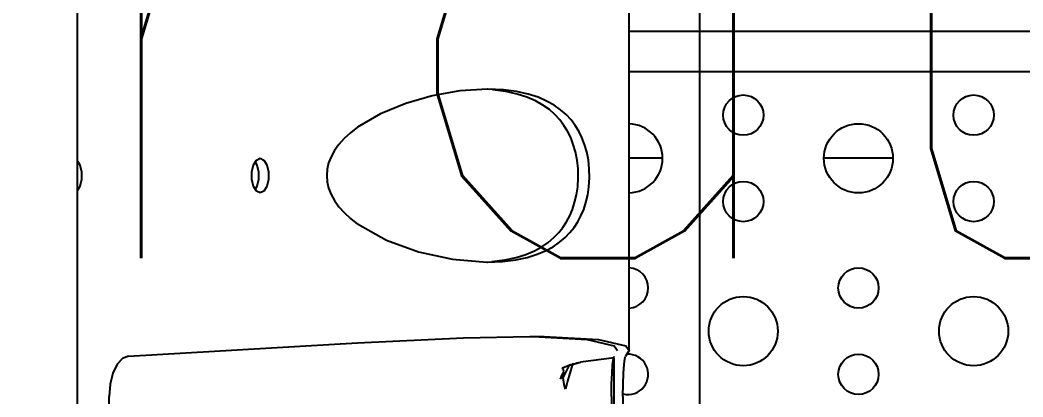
# Model space of a CAD drawing. Extents: x 1551 to 113148, y -1700 to 77018.
# Drawn here: x 13967.1 to 14141.2, y 23722.3 to 23787.8 of the extents above; entities that cross this region are included whole.
import ezdxf

# ---------------------------------------------------------------- set-up
doc = ezdxf.new("R2010")
doc.units = 0
doc.header["$LTSCALE"] = 500
doc.header["$MEASUREMENT"] = 0
doc.linetypes.add('CENTER', pattern=[3, 2.5, -0.25, 0, -0.25])
doc.layers.get('0').update_dxf_attribs({"linetype": 'CONTINUOUS'})
doc.styles.add('ROMANS', font='romans', dxfattribs={"height": 100})

# ---------------------------------------------------------------- blocks, each defined once
blk = doc.blocks.new('platform_top')
at = {"linetype": 'Continuous'}
for p, q in [((-9884.09, 2299.68), (-9884.09, 1733.68)), ((-9889.58, 2265.34), (-9889.58, 2170.02)), ((-9978.81, 2170.01), (-9978.81, 2226.94)), ((-9977.29, 2226.94), (-9977.29, 2163.32)), ((-9976.82, 2170.01), (-9976.82, 2226.94)), ((-9968.75, 2165.97), (-9968.38, 2166.73)), ((-9968.46, 2167.16), (-9968.31, 2166.37)), ((-9968.12, 2166.57), (-9968.34, 2166.13)), ((-9968.31, 2166.37), (-9968.22, 2166.37)), ((-9967.97, 2167.02), (-9968.12, 2166.57)), ((-9970.01, 2164.59), (-9969.47, 2164.59)), ((-9969.01, 2164.74), (-9969.76, 2164.48)), ((-9969.47, 2164.59), (-9968.75, 2165.97)), ((-9968.3, 2165.06), (-9969.01, 2164.74)), ((-9968.34, 2166.13), (-9968.61, 2165.71)), ((-9979.89, 2162.04), (-9979.27, 2163.02)), ((-9977.29, 2163.32), (-9971.43, 2164.05)), ((-9977.14, 2163.46), (-9977.27, 2163.02)), ((-9977.02, 2164.48), (-9977.14, 2163.46)), ((-9970.2, 2164.43), (-9971.43, 2164.05)), ((-9971.13, 2164.1), (-9971.43, 2164.05)), ((-9970.83, 2164.18), (-9971.13, 2164.1)), ((-9970.55, 2164.27), (-9970.83, 2164.18)), ((-9969.76, 2164.48), (-9970.55, 2164.27)), ((-9970.2, 2164.43), (-9969.97, 2164.43)), ((-9979.89, 2162.04), (-9979.89, 1728.68)), ((-9951.13, 2159.83), (-9962.62, 2159.61)), ((-9932.73, 2160.7), (-9951.13, 2159.83)), ((-9955.19, 2146.68), (-9955.29, 2146.68)), ((-9949.19, 2146.2), (-9955.19, 2146.68)), ((-9915.82, 2134.68), (-9915.17, 2134.38)), ((-9915.26, 2133.55), (-9914.95, 2134.04)), ((-9915.17, 2134.38), (-9914.64, 2133.55)), ((-9914.95, 2129.32), (-9915.26, 2129.81)), ((-10025.7, 2128.68), (-10013.7, 2128.68)), ((-9985.7, 2128.68), (-9979.89, 2128.68)), ((-9955.37, 2116.68), (-9955.29, 2116.68)), ((-10539.7, 2113.68), (-9979.89, 2113.68)), ((-10539.7, 2106.68), (-9979.89, 2106.68))]:
    blk.add_line(p, q, dxfattribs=at)
at = {"linetype": 'CENTER'}
blk.add_lwpolyline([(-9992.12, 1356.61), (-9992.12, 4178.53)], dxfattribs=at)
at = {"linetype": 'Continuous'}
for points in [[(-9978.81, 2170.01), (-9978.84, 2167.89), (-9978.91, 2166), (-9979.01, 2164.49), (-9979.14, 2163.46), (-9979.27, 2163.02)], [(-9976.82, 2170.01), (-9976.84, 2167.88), (-9976.91, 2166), (-9977.02, 2164.48)], [(-9892.98, 2163.03), (-9891.93, 2163.41), (-9890.97, 2164.43), (-9890.23, 2165.97), (-9889.75, 2167.9), (-9889.58, 2170.02)], [(-9970.01, 2164.59), (-9969.58, 2165.97), (-9969.18, 2167.35), (-9968.82, 2168.73)], [(-9968.82, 2168.73), (-9968.63, 2167.94), (-9968.46, 2167.16)], [(-9967.97, 2167.02), (-9968.07, 2166.81), (-9968.18, 2166.59), (-9968.31, 2166.37)], [(-9970.01, 2164.59), (-9970.08, 2164.53), (-9970.14, 2164.48), (-9970.2, 2164.43)], [(-9968.61, 2165.71), (-9968.49, 2165.48), (-9968.38, 2165.26), (-9968.3, 2165.06)], [(-9892.98, 2163.03), (-9897.94, 2162.75), (-9902.91, 2162.47), (-9907.87, 2162.16), (-9912.83, 2161.86), (-9917.79, 2161.57), (-9922.76, 2161.28), (-9927.74, 2160.99), (-9932.73, 2160.7)], [(-9974.57, 2160.11), (-9979.31, 2161.25), (-9979.89, 2162.04)], [(-9963.22, 2159.63), (-9972.6, 2160.11), (-9977.31, 2161.25), (-9977.89, 2162.04)], [(-9962.62, 2159.61), (-9965.13, 2159.63), (-9974.57, 2160.11)], [(-9955.29, 2146.68), (-9957.92, 2146.57), (-9960.2, 2146.29), (-9962.18, 2145.87), (-9963.89, 2145.34), (-9965.38, 2144.72), (-9966.67, 2144.02), (-9967.79, 2143.26), (-9968.76, 2142.44), (-9969.61, 2141.58), (-9970.34, 2140.66), (-9970.98, 2139.68), (-9971.52, 2138.65), (-9971.99, 2137.55), (-9972.38, 2136.35), (-9972.69, 2135.04), (-9972.91, 2133.61), (-9973, 2132.09), (-9972.97, 2130.53), (-9972.81, 2128.98), (-9972.52, 2127.55), (-9972.15, 2126.26), (-9971.69, 2125.08), (-9971.15, 2123.99), (-9970.52, 2122.96), (-9969.79, 2122), (-9968.95, 2121.09), (-9967.98, 2120.24), (-9966.85, 2119.45), (-9965.56, 2118.73), (-9964.06, 2118.08), (-9962.34, 2117.52), (-9960.34, 2117.09), (-9958.04, 2116.79), (-9955.37, 2116.68)], [(-9956.04, 2146.57), (-9958.3, 2146.29), (-9960.27, 2145.88), (-9961.97, 2145.35), (-9963.45, 2144.72), (-9964.73, 2144.03), (-9965.85, 2143.27), (-9966.82, 2142.45), (-9967.66, 2141.58), (-9968.39, 2140.66), (-9969.02, 2139.69), (-9969.57, 2138.66), (-9970.04, 2137.55), (-9970.42, 2136.36), (-9970.73, 2135.04), (-9970.95, 2133.6), (-9971.04, 2132.09), (-9971.01, 2130.53), (-9970.85, 2128.98), (-9970.57, 2127.55), (-9970.19, 2126.26), (-9969.74, 2125.07), (-9969.2, 2123.98), (-9968.57, 2122.96), (-9967.85, 2121.99), (-9967.01, 2121.09), (-9966.04, 2120.23), (-9964.92, 2119.44), (-9963.63, 2118.72), (-9962.14, 2118.07), (-9960.43, 2117.52), (-9958.45, 2117.09), (-9956.16, 2116.79)], [(-9932.73, 2140.08), (-9937.78, 2142.9), (-9943.33, 2144.92), (-9949.19, 2146.2)], [(-9915.82, 2128.68), (-9916.47, 2128.98), (-9916.99, 2129.81), (-9917.28, 2131.01), (-9917.28, 2132.35), (-9916.99, 2133.55), (-9916.47, 2134.38), (-9915.82, 2134.68)], [(-9915.26, 2129.81), (-9915.55, 2131.01), (-9915.55, 2132.35), (-9915.26, 2133.55)], [(-9914.64, 2133.55), (-9914.36, 2132.35), (-9914.36, 2131.01), (-9914.64, 2129.81)], [(-9884.09, 2129.18), (-9884.49, 2129.81), (-9884.78, 2131.01), (-9884.78, 2132.35), (-9884.49, 2133.55), (-9884.09, 2134.18)], [(-9914.64, 2129.81), (-9915.17, 2128.98), (-9915.82, 2128.68)], [(-9955.29, 2116.68), (-9950.47, 2116.99), (-9945.7, 2117.83), (-9941.1, 2119.14), (-9936.74, 2120.94), (-9932.73, 2123.28)]]:
    blk.add_lwpolyline(points, dxfattribs=at)
for centre, radius in [((-10019.7, 2166.18), 3.5), ((-10039.7, 2158.68), 6), ((-9999.7, 2158.68), 6), ((-10019.7, 2151.18), 3.5), ((-10039.7, 2136.18), 3.5), ((-9999.7, 2136.18), 3.5), ((-10019.7, 2128.68), 6), ((-10039.7, 2121.18), 3.5), ((-9999.7, 2121.18), 3.5)]:
    blk.add_circle(centre, radius, dxfattribs=at)
for centre, radius, start, end in [((-9979.7, 2166.18), 3.5, 75.4254, 273.5408), ((-9979.7, 2151.18), 3.5, 93.1649, 266.8351), ((-9979.7, 2128.68), 6, 91.8467, 268.1533)]:
    blk.add_arc(centre, radius, start, end, dxfattribs=at)
blk.add_ellipse((-9958.62, 2131.68), major_axis=(31.25, 0), ratio=0.480003, start_param=-0.594441, end_param=0.594441, dxfattribs=at)

msp = doc.modelspace()

# ---------------------------------------------------------------- block references
at = {"linetype": 'CENTER', "rotation": 180}
msp.add_blockref('platform_top', (4092.981, 25892.444), dxfattribs=at)

# ---------------------------------------------------------------- texts
at = {"insert": (13726.716, 24013.119), "char_height": 100, "width": 821.25223, "attachment_point": 1, "style": 'ROMANS'}
msp.add_mtext('Locker\\PHydraulic', dxfattribs=at)

doc.saveas('drawing.dxf')
